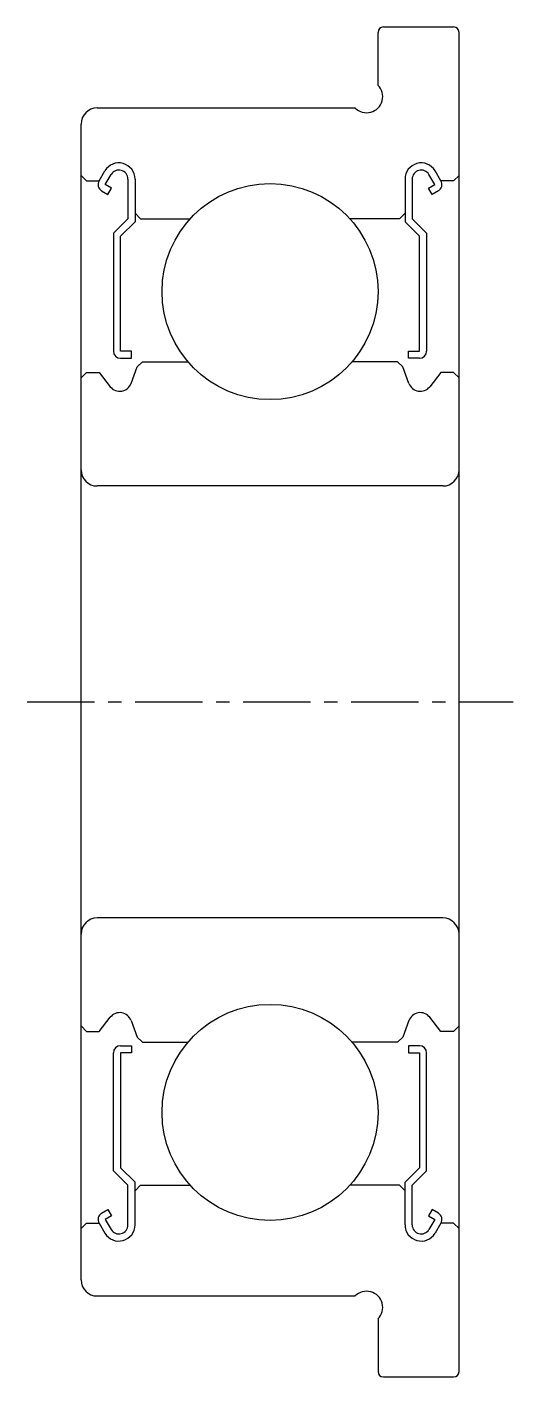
# Model space of a CAD drawing. Extents: x 2.6 to 39.4, y 2.5 to 35.9.
# Drawn here: x 30.38 to 39.38, y 10.89 to 35.89 of the extents above; entities outside this region: 2.
import ezdxf

# ---------------------------------------------------------------- set-up
doc = ezdxf.new("R2010")
doc.units = 0
doc.linetypes.add('CENTER', pattern=[2, 1.25, -0.25, 0.25, -0.25])
doc.layers.get('0').update_dxf_attribs({"linetype": 'CONTINUOUS'})
doc.layers.add('CENTER', color=1, linetype='CENTER')

msp = doc.modelspace()

# ---------------------------------------------------------------- linework, layer by layer
at = {"color": 7, "linetype": 'CONTINUOUS'}
for p, q in [((36.885, 34.817), (36.885, 35.793)), ((36.985, 35.893), (38.285, 35.893)), ((38.385, 10.993), (38.385, 35.793)), ((31.685, 34.393), (36.46, 34.393)), ((31.385, 12.693), (31.385, 34.093)), ((31.385, 33.143), (31.485, 33.043)), ((31.485, 33.043), (31.718, 33.043)), ((31.719, 33.044), (31.828, 33.229)), ((31.833, 32.976), (31.943, 33.162)), ((32.251, 33.077), (32.251, 32.343)), ((32.385, 33.077), (32.385, 32.288)), ((37.385, 33.077), (37.385, 32.288)), ((37.518, 33.077), (37.518, 32.343)), ((37.936, 32.976), (37.826, 33.162)), ((38.051, 33.044), (37.941, 33.229)), ((38.285, 33.043), (38.051, 33.043)), ((38.385, 33.143), (38.285, 33.043)), ((31.767, 32.861), (31.882, 32.794)), ((31.949, 32.91), (31.833, 32.976)), ((31.882, 32.794), (31.949, 32.91)), ((37.82, 32.91), (37.936, 32.976)), ((37.887, 32.794), (37.82, 32.91)), ((38.003, 32.861), (37.887, 32.794)), ((32.251, 32.343), (31.985, 32.076)), ((32.385, 32.288), (32.118, 32.021)), ((32.385, 32.443), (32.485, 32.343)), ((32.485, 32.343), (33.409, 32.343)), ((32.716, 32.343), (32.716, 32.343)), ((32.947, 32.343), (32.947, 32.343)), ((37.285, 32.343), (36.36, 32.343)), ((37.385, 32.443), (37.285, 32.343)), ((37.385, 32.288), (37.651, 32.021)), ((37.518, 32.343), (37.785, 32.076)), ((31.985, 32.076), (31.985, 29.891)), ((32.118, 29.891), (32.118, 32.021)), ((37.651, 29.891), (37.651, 32.021)), ((37.785, 32.076), (37.785, 29.891)), ((32.318, 29.891), (32.118, 29.891)), ((32.118, 29.758), (32.318, 29.758)), ((32.318, 29.758), (32.318, 29.891)), ((37.451, 29.891), (37.651, 29.891)), ((37.451, 29.758), (37.451, 29.891)), ((37.651, 29.758), (37.451, 29.758)), ((32.312, 29.294), (32.423, 29.599)), ((32.423, 29.599), (32.523, 29.693)), ((32.523, 29.693), (33.365, 29.693)), ((37.246, 29.693), (36.404, 29.693)), ((37.346, 29.599), (37.246, 29.693)), ((37.457, 29.294), (37.346, 29.599)), ((31.385, 29.393), (31.485, 29.493)), ((31.485, 29.493), (31.718, 29.493)), ((31.718, 29.493), (31.927, 29.231)), ((38.051, 29.493), (37.842, 29.231)), ((38.285, 29.493), (38.051, 29.493)), ((38.385, 29.393), (38.285, 29.493)), ((38.085, 27.393), (31.685, 27.393)), ((38.085, 19.393), (31.685, 19.393)), ((31.718, 17.293), (31.927, 17.555)), ((38.051, 17.293), (37.842, 17.555)), ((31.385, 17.393), (31.485, 17.293)), ((31.485, 17.293), (31.718, 17.293)), ((32.312, 17.492), (32.423, 17.187)), ((37.457, 17.492), (37.346, 17.187)), ((38.285, 17.293), (38.051, 17.293)), ((38.385, 17.393), (38.285, 17.293)), ((32.118, 17.028), (32.318, 17.028)), ((32.318, 17.028), (32.318, 16.895)), ((32.423, 17.187), (32.523, 17.093)), ((32.523, 17.093), (33.365, 17.093)), ((37.246, 17.093), (36.404, 17.093)), ((37.346, 17.187), (37.246, 17.093)), ((37.451, 17.028), (37.451, 16.895)), ((37.651, 17.028), (37.451, 17.028)), ((31.985, 14.71), (31.985, 16.895)), ((32.118, 16.895), (32.118, 14.765)), ((32.318, 16.895), (32.118, 16.895)), ((37.451, 16.895), (37.651, 16.895)), ((37.651, 16.895), (37.651, 14.765)), ((37.785, 14.71), (37.785, 16.895)), ((32.385, 14.498), (32.118, 14.765)), ((37.385, 14.498), (37.651, 14.765)), ((32.251, 14.443), (31.985, 14.71)), ((37.518, 14.443), (37.785, 14.71)), ((32.251, 13.709), (32.251, 14.443)), ((32.385, 13.709), (32.385, 14.498)), ((32.385, 14.343), (32.485, 14.443)), ((32.485, 14.443), (33.409, 14.443)), ((37.285, 14.443), (36.36, 14.443)), ((37.385, 14.343), (37.285, 14.443)), ((37.385, 13.709), (37.385, 14.498)), ((37.518, 13.709), (37.518, 14.443)), ((31.767, 13.925), (31.882, 13.992)), ((31.949, 13.876), (31.833, 13.81)), ((31.833, 13.81), (31.943, 13.624)), ((31.882, 13.992), (31.949, 13.876)), ((37.887, 13.992), (37.82, 13.876)), ((37.82, 13.876), (37.936, 13.81)), ((37.936, 13.81), (37.826, 13.624)), ((38.003, 13.925), (37.887, 13.992)), ((31.385, 13.643), (31.485, 13.743)), ((31.485, 13.743), (31.718, 13.743)), ((31.719, 13.742), (31.828, 13.556)), ((38.051, 13.742), (37.941, 13.556)), ((38.285, 13.743), (38.051, 13.743)), ((38.385, 13.643), (38.285, 13.743)), ((31.685, 12.393), (36.46, 12.393)), ((36.885, 11.969), (36.885, 10.993)), ((36.985, 10.893), (38.285, 10.893))]:
    msp.add_line(p, q, dxfattribs=at)
for centre in [(34.885, 30.993), (34.885, 15.793)]:
    msp.add_circle(centre, 2, dxfattribs=at)
for centre, radius, start, end in [((36.985, 35.793), 0.1, 90, 180), ((38.285, 35.793), 0.1, 0, 90), ((36.672, 34.605), 0.3, 224.9995, 45.0005), ((31.685, 34.093), 0.3, 90, 180), ((32.086, 33.077), 0.299, 0, 149.3803), ((37.684, 33.077), 0.299, 30.6197, 180), ((31.833, 32.976), 0.133, 149.3803, 239.9987), ((32.086, 33.077), 0.166, 0, 149.3812), ((37.684, 33.077), 0.166, 30.6188, 180), ((37.936, 32.976), 0.133, 300.0013, 30.6197), ((32.118, 29.891), 0.133, 180, 270), ((37.651, 29.891), 0.133, 270, 0), ((32.102, 29.37), 0.224, 218.5775, 340.0001), ((37.667, 29.37), 0.224, 199.9999, 321.4225), ((31.685, 27.693), 0.3, 180, 270), ((38.085, 27.693), 0.3, 270, 0), ((31.685, 19.093), 0.3, 90, 180), ((38.085, 19.093), 0.3, 0, 90), ((32.102, 17.416), 0.224, 19.9999, 141.4225), ((37.667, 17.416), 0.224, 38.5775, 160.0001), ((32.118, 16.895), 0.133, 90, 180), ((37.651, 16.895), 0.133, 0, 90), ((31.833, 13.81), 0.133, 120.0013, 210.6197), ((37.936, 13.81), 0.133, 329.3803, 59.9987), ((32.086, 13.709), 0.299, 210.6197, 0), ((32.086, 13.709), 0.166, 210.6188, 0), ((37.684, 13.709), 0.299, 180, 329.3803), ((37.684, 13.709), 0.166, 180, 329.3812), ((31.685, 12.693), 0.3, 180, 270), ((36.672, 12.181), 0.3, 314.9995, 135.0005), ((36.985, 10.993), 0.1, 180, 270), ((38.285, 10.993), 0.1, 270, 0)]:
    msp.add_arc(centre, radius, start, end, dxfattribs=at)
at = {"layer": 'CENTER', "color": 1, "linetype": 'CENTER'}
msp.add_line((30.385, 23.393), (39.385, 23.393), dxfattribs=at)

# ---------------------------------------------------------------- texts
at = {"color": 7, "linetype": 'CONTINUOUS'}
for p in [(2.5, 6.25), (2.5, 2.5)]:
    msp.add_text('FL608ZZ', height=1, dxfattribs=at).set_placement(p)

doc.saveas('drawing.dxf')
